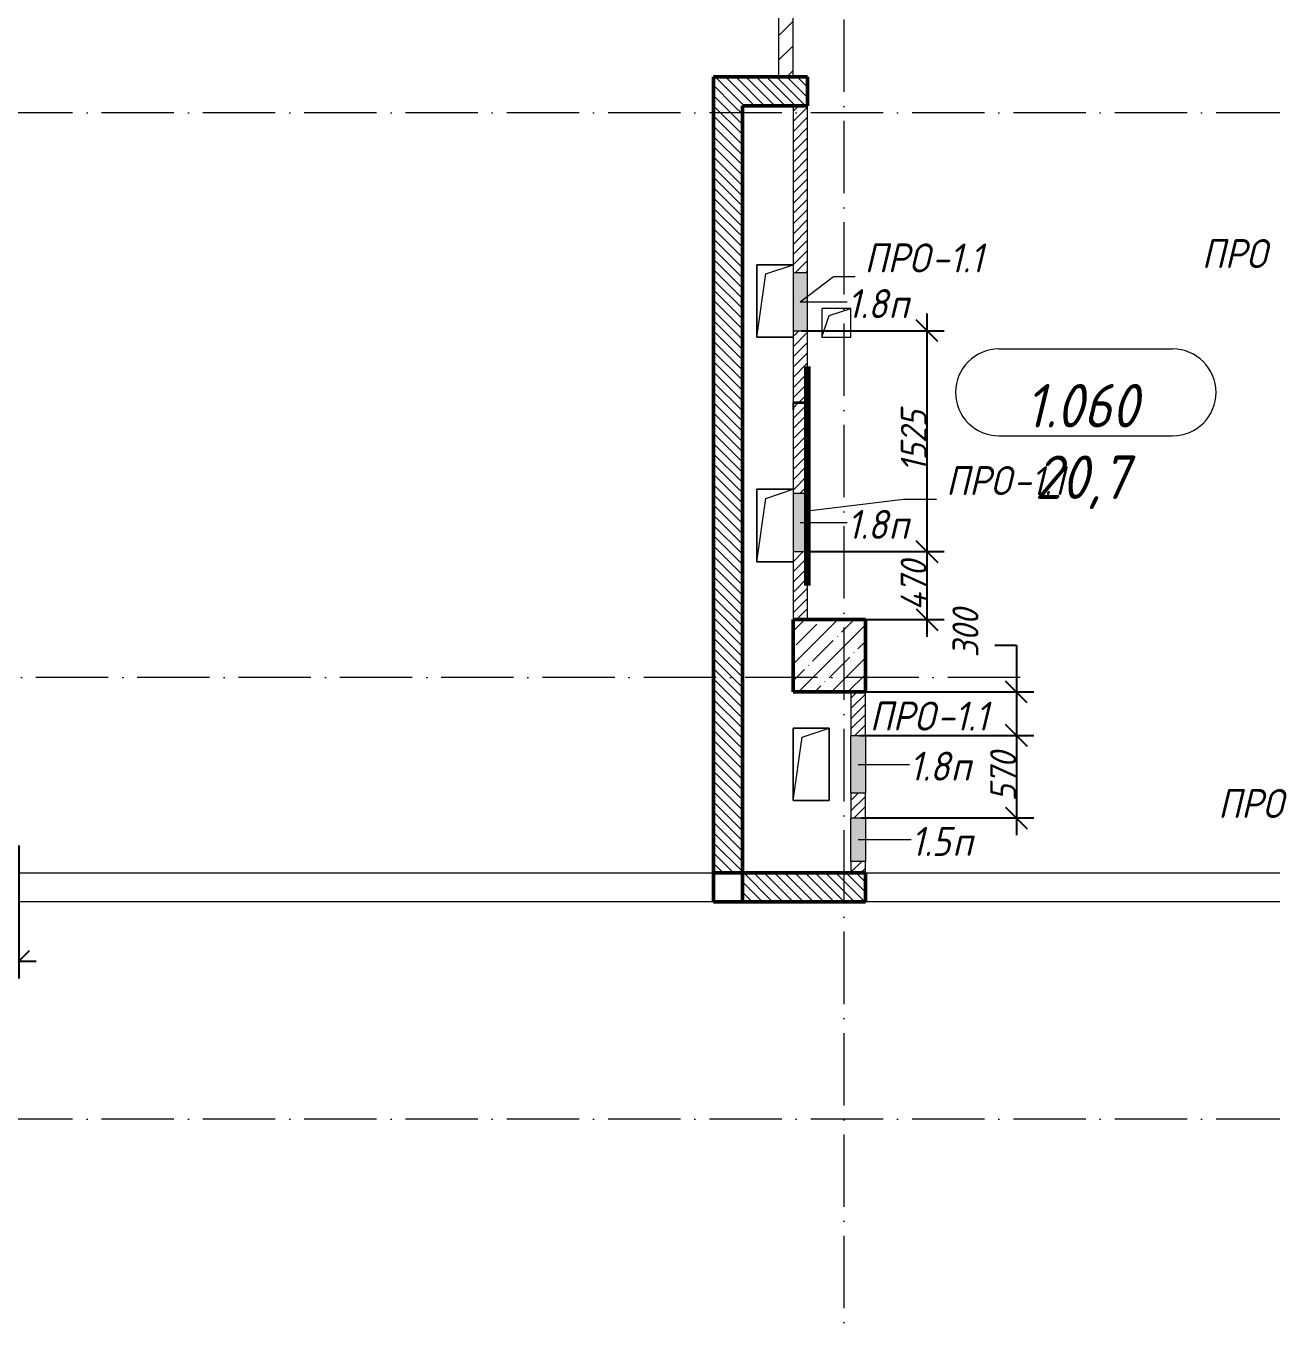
# Model space of a CAD drawing. Header units: millimetres. Extents: x -401725 to 250493, y 305116 to 802890.
# Drawn here: x -93065 to -84456, y 466947 to 475947 of the extents above; entities that cross this region are included whole.
import ezdxf

# ---------------------------------------------------------------- set-up
doc = ezdxf.new("R2010")
doc.units = ezdxf.units.MM
doc.linetypes.add('50_200_ШТРИХ_1Т_ш5_п1_п1_', pattern=[700, 500, -100, 0, -100])
for name, color, linetype, lineweight in [('20.5.3) СТ-7 Замена плитки Дм. монт штук', 92, 'Continuous', 211), ('A-____-____-DIMS', 7, 'Continuous', 9), ('A-FLOR-____-OTLN', 7, 'Continuous', 9), ('A-GENM-____-IDEN', 7, 'Continuous', 9), ('A-GENM-____-MCUT', 7, 'Continuous', 25), ('A-GENM-____-OTLN', 7, 'Continuous', 9), ('A-GENM-____-OTLN-1', 7, 'Continuous', 25), ('A-GLAZ-____-IDEN', 7, 'Continuous', 9), ('A-GLAZ-____-OTLN', 7, 'Continuous', 9), ('A-WALL-____-MCUT-2', 7, 'Continuous', 50), ('A-WALL-____-PATT-1', 7, 'Continuous', 9), ('A-WALL-FNSH-MCUT-1', 7, 'Continuous', 9), ('I-WALL-____-OTLN', 7, 'Continuous', 9), ('S-COLS-____-MCUT', 7, 'Continuous', 50), ('S-COLS-____-OTLN', 7, 'Continuous', 9), ('S-GRID-____-OTLN-1', 7, '50_200_ШТРИХ_1Т_ш5_п1_п1_', 9)]:
    doc.layers.add(name, color=color, linetype=linetype, lineweight=lineweight)
doc.layers.add('A-AREA-IDEN-1', color=7, linetype='Continuous', lineweight=9, true_color=0x000000)
doc.styles.add('ISOCPEUR_I', font='isocpeui.ttf', dxfattribs={"width": 0.9, "height": 2.5})
doc.styles.add('ISOCPEUR_I_10', font='isocpeui.ttf', dxfattribs={"width": 0.9, "height": 180})
doc.styles.add('ISOCPEUR_I_9', font='isocpeui.ttf', dxfattribs={"width": 0.9, "height": 250})
doc.dimstyles.new('ISO-1_8_0_9К_СРЕДНИЙ_Кладочные_3', dxfattribs={"dimscale": 304.8, "dimtxt": 179.276612, "dimasz": 0.492126, "dimexe": 0.393701, "dimexo": 0, "dimgap": 0, "dimtad": 1, "dimdec": 3, "dimrnd": 0.001, "dimdsep": 46, "dimtxsty": 'ISOCPEUR_I_10', "dimblk1": 'OBLIQUE', "dimblk2": 'OBLIQUE', "dimsah": 1, "dimcen": 0.09, "dimdle": 0.393701, "dimazin": 0, "dimtfac": 1, "dimtdec": 4, "dimtix": 1, "dimtmove": 0, "dimatfit": 3, "dimfxl": 1, "dimtvp": 1, "dimtolj": 1, "dimtzin": 0, "dimarcsym": 2})
doc.dimstyles.new('ISO-1_8_0_9К_СРЕДНИЙ_Кладочные_4', dxfattribs={"dimscale": 304.8, "dimtxt": 179.276612, "dimasz": 0.492126, "dimexe": 0.393701, "dimexo": 0, "dimgap": 0, "dimtad": 1, "dimdec": 3, "dimrnd": 0.001, "dimdsep": 46, "dimtxsty": 'ISOCPEUR_I_10', "dimblk1": 'OBLIQUE', "dimblk2": 'OBLIQUE', "dimsah": 1, "dimcen": 0.09, "dimdle": 0.393701, "dimazin": 0, "dimtfac": 1, "dimtdec": 4, "dimtix": 1, "dimtmove": 1, "dimatfit": 3, "dimfxl": 1, "dimtvp": 1, "dimtolj": 1, "dimtzin": 0, "dimarcsym": 2})
pattern_1 = [(135, (-176515.067, 459015.94), (-35.35534, -35.35534), [])]
pattern_2 = [(45, (-176515.067, 459015.94), (-35.35534, 35.35534), [])]

# ---------------------------------------------------------------- blocks, each defined once
blk = doc.blocks.new('BSC_Колонна _Прямоугольная - 500х500-V8-АР1_План отверстий 1 этажа в осях 1-64_А-ГГ')
at = {"layer": 'S-COLS-____-OTLN'}
h = blk.add_hatch(dxfattribs=at)
h.set_pattern_fill('FP_38', color=256, style=0, pattern_type=2)
h.set_pattern_definition([(45, (-89000, -12581.04), (-114.04925, 114.04925), []), (45, (-88885.95, -12581.04), (-114.04925, 114.04925), [201.613, -40.323, 3.353, -36.97])])
h.paths.add_polyline_path([(-250, -250), (250, -250), (250, 250), (-250, 250)], flags=0)
at = {"layer": 'S-COLS-____-MCUT'}
for p, q in [((250, 250), (-250, 250)), ((-250, 250), (-250, -250)), ((250, -250), (250, 250)), ((-250, -250), (250, -250))]:
    blk.add_line(p, q, dxfattribs=at)
blk = doc.blocks.new('154_Фахверк_СКБ_Швеллер - Тип_100_4010-27789772-АР1_План отверстий 1 этажа в осях 1-64_А-ГГ')
at = {"layer": 'A-GENM-____-MCUT'}
for p, q in [((175, 50), (125, 50)), ((125, 50), (125, -50)), ((128, 47), (175, 47)), ((128, -47), (128, 47)), ((175, 47), (175, 50)), ((125, -50), (175, -50)), ((175, -47), (128, -47)), ((175, -50), (175, -47))]:
    blk.add_line(p, q, dxfattribs=at)
blk = doc.blocks.new('AR_Отверстие Ниша - Лючок-32403152-АР1_План отверстий 1 этажа в осях 1-64_А-ГГ')
at = {"layer": 'A-GLAZ-____-OTLN'}
blk.add_hatch(color=256, dxfattribs=at).paths.add_polyline_path([(-200, -50), (200, -50), (200, 50), (-200, 50)], flags=0)
for p, q in [((200, 50), (-200, 50)), ((-200, 50), (-200, -50)), ((200, -50), (200, 50)), ((-200, -50), (200, -50))]:
    blk.add_line(p, q, dxfattribs=at)
blk = doc.blocks.new('AR_Отверстие Ниша - Лючок-32403646-АР1_План отверстий 1 этажа в осях 1-64_А-ГГ')
at = {"layer": 'A-GLAZ-____-OTLN'}
blk.add_hatch(color=256, dxfattribs=at).paths.add_polyline_path([(150, 50), (-150, 50), (-150, -50), (150, -50)], flags=0)
for p, q in [((-150, 50), (150, 50)), ((-150, -50), (-150, 50)), ((150, 50), (150, -50)), ((150, -50), (-150, -50))]:
    blk.add_line(p, q, dxfattribs=at)
blk = doc.blocks.new('AR_Отверстие Ниша - Лючок-32403670-АР1_План отверстий 1 этажа в осях 1-64_А-ГГ')
at = {"layer": 'A-GLAZ-____-OTLN'}
blk.add_hatch(color=256, dxfattribs=at).paths.add_polyline_path([(200, 50), (-200, 50), (-200, -50), (200, -50)], flags=0)
for p, q in [((-200, 50), (200, 50)), ((-200, -50), (-200, 50)), ((200, 50), (200, -50)), ((200, -50), (-200, -50))]:
    blk.add_line(p, q, dxfattribs=at)
blk = doc.blocks.new('AR_Отверстие прямоугольное _в плите_ - AR_Отверстие прямоугольное _в плите_-30459229-АР1_План отверстий 1 этажа в осях 1-64_А-ГГ')
at = {"layer": 'A-GENM-____-OTLN'}
for p, q in [((125, 250), (-125, 250)), ((-125, 250), (-125, -250)), ((-125, -250), (-62.5, 187.5)), ((-62.5, 187.5), (125, 250)), ((125, -250), (125, 250)), ((-125, -250), (125, -250))]:
    blk.add_line(p, q, dxfattribs=at)
blk = doc.blocks.new('AR_Отверстие прямоугольное _в плите_ - AR_Отверстие прямоугольное _в плите_-30459597-АР1_План отверстий 1 этажа в осях 1-64_А-ГГ')
at = {"layer": 'A-GENM-____-OTLN'}
for p, q in [((100, 100), (-100, 100)), ((-100, 100), (-100, -100)), ((-50, 50), (100, 100)), ((100, -100), (100, 100)), ((-100, -100), (-50, 50)), ((-100, -100), (100, -100))]:
    blk.add_line(p, q, dxfattribs=at)
blk = doc.blocks.new('AR_Отверстие прямоугольное _в плите_ - AR_Отверстие прямоугольное _в плите_-V159-АР1_План отверстий 1 этажа в осях 1-64_А-ГГ')
at = {"layer": 'A-GENM-____-OTLN'}
for p, q in [((125, 250), (-125, 250)), ((-125, 250), (-125, -250)), ((-125, -250), (-62.5, 187.5)), ((-62.5, 187.5), (125, 250)), ((-125, -250), (125, -250))]:
    blk.add_line(p, q, dxfattribs=at)
blk = doc.blocks.new('BSC_Колонна _Прямоугольная1 - 200х200 _металл_-35201515-АР1_План отверстий 1 этажа в осях 1-64_А-ГГ')
at = {"layer": 'S-COLS-____-MCUT'}
for p, q in [((100, 100), (-100, 100)), ((-100, 100), (-100, -100)), ((100, -100), (100, 100)), ((-100, -100), (100, -100))]:
    blk.add_line(p, q, dxfattribs=at)
blk = doc.blocks.new('_Oblique')
at = {"color": 0, "linetype": 'ByBlock', "lineweight": -2}
blk.add_line((-0.5, -0.5), (0.5, 0.5), dxfattribs=at)
blk = doc.blocks.new('*D13406')
at = {"layer": 'A-____-____-DIMS', "color": 0, "lineweight": -2, "transparency": 16777216}
for p, q in [((-86840.4, 473962), (-86840.4, 472197)), ((-87706, 473842), (-86720.4, 473842)), ((-87681.2, 472317), (-86720.4, 472317))]:
    blk.add_line(p, q, dxfattribs=at)
at = {"layer": 'Defpoints', "color": 0, "transparency": 16777216}
for p in [(-87706, 473842), (-87681.2, 472317), (-86840.4, 472317)]:
    blk.add_point(p, dxfattribs=at)
at = {"layer": 'A-____-____-DIMS', "color": 0, "lineweight": -2, "transparency": 16777216, "xscale": 150, "yscale": 150, "zscale": 150}
for p, rotation in [((-86840.4, 473842), 90), ((-86840.4, 472317), 270)]:
    blk.add_blockref('_Oblique', p, dxfattribs=dict(at, rotation=rotation))
at = {"layer": 'A-____-____-DIMS', "color": 0, "transparency": 16777216, "insert": (-86930.4, 473079.5), "char_height": 180, "width": 504.733, "attachment_point": 5, "rotation": 90, "style": 'ISOCPEUR_I_10'}
blk.add_mtext('\\A1;1525', dxfattribs=at)
blk = doc.blocks.new('*D13407')
at = {"layer": 'A-____-____-DIMS', "color": 0, "lineweight": -2, "transparency": 16777216}
for p, q in [((-86840.4, 472437), (-86840.4, 471727)), ((-87681.2, 472317), (-86720.4, 472317)), ((-87265.1, 471847), (-86720.4, 471847))]:
    blk.add_line(p, q, dxfattribs=at)
at = {"layer": 'Defpoints', "color": 0, "transparency": 16777216}
for p in [(-87681.2, 472317), (-87265.1, 471847), (-86840.4, 471847)]:
    blk.add_point(p, dxfattribs=at)
at = {"layer": 'A-____-____-DIMS', "color": 0, "lineweight": -2, "transparency": 16777216, "xscale": 150, "yscale": 150, "zscale": 150}
for p, rotation in [((-86840.4, 472317), 90), ((-86840.4, 471847), 270)]:
    blk.add_blockref('_Oblique', p, dxfattribs=dict(at, rotation=rotation))
at = {"layer": 'A-____-____-DIMS', "color": 0, "transparency": 16777216, "insert": (-86931.6, 472082), "char_height": 180, "width": 426.127, "attachment_point": 5, "rotation": 90, "style": 'ISOCPEUR_I_10'}
blk.add_mtext('\\A1;470', dxfattribs=at)
blk = doc.blocks.new('*D13408')
at = {"layer": 'A-____-____-DIMS', "color": 0, "lineweight": -2, "transparency": 16777216}
for p, q in [((-86371.7, 471669.9), (-86221.7, 471669.9)), ((-86221.7, 471669.9), (-86221.7, 471347)), ((-86221.7, 471467), (-86221.7, 470927)), ((-87265.1, 471347), (-86101.7, 471347)), ((-87306, 471047), (-86101.7, 471047))]:
    blk.add_line(p, q, dxfattribs=at)
at = {"layer": 'Defpoints', "color": 0, "transparency": 16777216}
for p in [(-87265.1, 471347), (-87306, 471047), (-86221.7, 471047)]:
    blk.add_point(p, dxfattribs=at)
at = {"layer": 'A-____-____-DIMS', "color": 0, "lineweight": -2, "transparency": 16777216, "xscale": 150, "yscale": 150, "zscale": 150}
for p, rotation in [((-86221.7, 471347), 90), ((-86221.7, 471047), 270)]:
    blk.add_blockref('_Oblique', p, dxfattribs=dict(at, rotation=rotation))
at = {"layer": 'A-____-____-DIMS', "color": 0, "transparency": 16777216, "insert": (-86663.7, 471585.1), "char_height": 180, "width": 409.578, "attachment_point": 1, "rotation": 90, "line_spacing_factor": 1.149209, "style": 'ISOCPEUR_I_10'}
blk.add_mtext('\\A1;300', dxfattribs=at)
blk = doc.blocks.new('*D13409')
at = {"layer": 'A-____-____-DIMS', "color": 0, "lineweight": -2, "transparency": 16777216}
for p, q in [((-86221.7, 471167), (-86221.7, 470357)), ((-87306, 471047), (-86101.7, 471047)), ((-87291.6, 470477), (-86101.7, 470477))]:
    blk.add_line(p, q, dxfattribs=at)
at = {"layer": 'Defpoints', "color": 0, "transparency": 16777216}
for p in [(-87306, 471047), (-87291.6, 470477), (-86221.7, 470477)]:
    blk.add_point(p, dxfattribs=at)
at = {"layer": 'A-____-____-DIMS', "color": 0, "lineweight": -2, "transparency": 16777216, "xscale": 150, "yscale": 150, "zscale": 150}
for p, rotation in [((-86221.7, 471047), 90), ((-86221.7, 470477), 270)]:
    blk.add_blockref('_Oblique', p, dxfattribs=dict(at, rotation=rotation))
at = {"layer": 'A-____-____-DIMS', "color": 0, "transparency": 16777216, "insert": (-86312.8, 470762), "char_height": 180, "width": 409.578, "attachment_point": 5, "rotation": 90, "style": 'ISOCPEUR_I_10'}
blk.add_mtext('\\A1;570', dxfattribs=at)
blk = doc.blocks.new('*D13431')
at = {"layer": 'A-____-____-DIMS', "color": 0, "lineweight": -2, "transparency": 16777216}
for p, q in [((-93115.1, 470285.7), (-93115.1, 469366.7)), ((-94860.1, 469897), (-94860.1, 469366.7)), ((-94980.1, 469486.7), (-92995.1, 469486.7))]:
    blk.add_line(p, q, dxfattribs=at)
at = {"layer": 'Defpoints', "color": 0, "transparency": 16777216}
for p in [(-93115.1, 470285.7), (-94860.1, 469897), (-93115.1, 469486.7)]:
    blk.add_point(p, dxfattribs=at)
at = {"layer": 'A-____-____-DIMS', "color": 0, "lineweight": -2, "transparency": 16777216, "xscale": 150, "yscale": 150, "zscale": 150, "rotation": 180}
blk.add_blockref('_Oblique', (-94860.1, 469486.7), dxfattribs=at)
at = {"layer": 'A-____-____-DIMS', "color": 0, "lineweight": -2, "transparency": 16777216, "xscale": 150, "yscale": 150, "zscale": 150}
blk.add_blockref('_Oblique', (-93115.1, 469486.7), dxfattribs=at)
at = {"layer": 'A-____-____-DIMS', "color": 0, "transparency": 16777216, "insert": (-93987.6, 469577.8), "char_height": 180, "width": 521.281, "attachment_point": 5, "style": 'ISOCPEUR_I_10'}
blk.add_mtext('\\A1;1745', dxfattribs=at)
blk = doc.blocks.new('AAR_СКБ_Марка_помещения_1_5 ммп - Номер _ Площадь-27962135-АИ_План этажа_Стены_1')
at = {"layer": 'A-AREA-IDEN-1'}
for p, q in [((-2.987, 3), (3.013, 3)), ((-2.987, 0), (3.013, 0))]:
    blk.add_line(p, q, dxfattribs=at)
for centre, start, end in [((-2.987, 1.5), 90, 270), ((3.013, 1.5), 270, 90)]:
    blk.add_arc(centre, 1.5, start, end, dxfattribs=at)

msp = doc.modelspace()

# ---------------------------------------------------------------- hatches: boundary and pattern name
at = {"layer": 'A-WALL-____-PATT-1'}
h = msp.add_hatch(dxfattribs=at)
h.set_pattern_fill('FP_4', color=256, style=0, pattern_type=2)
h.set_pattern_definition([(45, (-176515.07, 459015.94), (-84.85281, 84.85281), [])])
h.paths.add_polyline_path([(-87765.0675, 475596.983), (-87765.0675, 477396.983), (-87865.0675, 477396.983), (-87865.0675, 475596.983)], flags=0)
h = msp.add_hatch(dxfattribs=at)
h.set_pattern_fill('FP_6', color=256, style=0, pattern_type=2)
h.set_pattern_definition(pattern_1)
h.paths.add_polyline_path([(-87665.0675, 475396.983), (-87665.0675, 475596.983), (-88315.0675, 475596.983), (-88315.0675, 475396.983), (-88115.0675, 475396.983)], flags=0)
h = msp.add_hatch(dxfattribs=at)
h.set_pattern_fill('FP_6', color=256, style=0, pattern_type=2)
h.set_pattern_definition(pattern_1)
h.paths.add_polyline_path([(-88115.0675, 470096.983), (-88115.0675, 475396.983), (-88315.0675, 475396.983), (-88315.0675, 470096.983), (-88156.8032, 470096.983)], flags=0)
h = msp.add_hatch(dxfattribs=at)
h.set_pattern_fill('FP_5', color=256, style=0, pattern_type=2)
h.set_pattern_definition(pattern_2)
h.paths.add_polyline_path([(-87665.0675, 471846.983), (-87665.0675, 472316.983), (-87765.0675, 472316.983), (-87765.0675, 471846.983)], flags=0)
h.paths.add_polyline_path([(-87665.0675, 472716.983), (-87665.0675, 473296.983), (-87668.0675, 473296.983), (-87668.0675, 473343.983), (-87762.0675, 473343.983), (-87762.0675, 473296.983), (-87765.0675, 473296.983), (-87765.0675, 472716.983), (-87668.0675, 472716.983)], flags=0)
h.paths.add_polyline_path([(-87668.0675, 473346.983), (-87665.0675, 473346.983), (-87665.0675, 473841.983), (-87765.0675, 473841.983), (-87765.0675, 473346.983), (-87762.0675, 473346.983)], flags=0)
h.paths.add_polyline_path([(-87765.0675, 474241.983), (-87665.0675, 474241.983), (-87665.0675, 475396.983), (-87765.0675, 475396.983)], flags=0)
h = msp.add_hatch(dxfattribs=at)
h.set_pattern_fill('FP_5', color=256, style=0, pattern_type=2)
h.set_pattern_definition(pattern_2)
h.paths.add_polyline_path([(-87365.0675, 470096.983), (-87265.0675, 470096.983), (-87265.0675, 470176.983), (-87365.0675, 470176.983)], flags=0)
h.paths.add_polyline_path([(-87265.0675, 470476.983), (-87265.0675, 470646.983), (-87365.0675, 470646.983), (-87365.0675, 470476.983)], flags=0)
h.paths.add_polyline_path([(-87365.0675, 471046.983), (-87265.0675, 471046.983), (-87265.0675, 471346.983), (-87365.0675, 471346.983)], flags=0)
h = msp.add_hatch(dxfattribs=at)
h.set_pattern_fill('FP_6', color=256, style=0, pattern_type=2)
h.set_pattern_definition(pattern_1)
h.paths.add_polyline_path([(-88115.0675, 469896.983), (-87265.0675, 469896.983), (-87265.0675, 470096.983), (-88115.0675, 470096.983)], flags=0)

# ---------------------------------------------------------------- linework, layer by layer
at = {"layer": '20.5.3) СТ-7 Замена плитки Дм. монт штук'}
msp.add_lwpolyline([(-87665.0675, 472081.983), (-87665.0675, 473594.483)], dxfattribs=at)
at = {"layer": 'A-FLOR-____-OTLN'}
for p, q in [((-88015.0675, 474296.983), (-87765.0675, 474296.983)), ((-88015.0675, 473796.983), (-88015.0675, 474296.983)), ((-87765.0675, 473796.983), (-88015.0675, 473796.983)), ((-88015.0675, 472746.983), (-87765.0675, 472746.983)), ((-88015.0675, 472246.983), (-88015.0675, 472746.983)), ((-87765.0675, 472246.983), (-88015.0675, 472246.983)), ((-87765.0675, 471096.983), (-87515.0675, 471096.983)), ((-87765.0675, 470596.983), (-87765.0675, 471096.983)), ((-87515.0675, 471096.983), (-87515.0675, 470596.983)), ((-87515.0675, 470596.983), (-87765.0675, 470596.983))]:
    msp.add_line(p, q, dxfattribs=at)
at = {"layer": 'A-GENM-____-IDEN'}
for p, q in [((-87715.0675, 474041.983), (-87484.5609, 474217.983)), ((-87484.5609, 474217.983), (-87336.5971, 474217.983)), ((-87665.0675, 472599.1018), (-87001.6467, 472679.7918)), ((-87001.6467, 472679.7918), (-86772.7778, 472679.7918))]:
    msp.add_line(p, q, dxfattribs=at)
at = {"layer": 'A-GLAZ-____-IDEN'}
for p, q in [((-87715.0675, 474041.983), (-87390.4887, 474041.983)), ((-87715.0675, 472516.983), (-87390.4887, 472516.983)), ((-87315.0675, 470846.983), (-86961.5309, 470846.983)), ((-87315.0675, 470326.983), (-86949.8309, 470326.983))]:
    msp.add_line(p, q, dxfattribs=at)
at = {"layer": 'A-WALL-____-MCUT-2'}
for p, q in [((-88315.0675, 475596.983), (-88315.0675, 470096.983)), ((-87665.0675, 475596.983), (-88315.0675, 475596.983)), ((-87665.0675, 475396.983), (-87665.0675, 475596.983)), ((-88115.0675, 470096.983), (-88115.0675, 475396.983)), ((-88115.0675, 475396.983), (-87665.0675, 475396.983)), ((-87265.0675, 470096.983), (-88115.0675, 470096.983)), ((-87265.0675, 469896.983), (-87265.0675, 470096.983)), ((-88115.0675, 469896.983), (-87265.0675, 469896.983))]:
    msp.add_line(p, q, dxfattribs=at)
at = {"layer": 'A-WALL-FNSH-MCUT-1'}
for p, q in [((-87865.0675, 477396.983), (-87865.0675, 475596.983)), ((-87765.0675, 475596.983), (-87765.0675, 477396.983)), ((-87765.0675, 475396.983), (-87765.0675, 474241.983)), ((-87665.0675, 474241.983), (-87665.0675, 475396.983)), ((-87765.0675, 473841.983), (-87765.0675, 473346.983)), ((-87665.0675, 473346.983), (-87665.0675, 473841.983)), ((-87765.0675, 473296.983), (-87765.0675, 472716.983)), ((-87665.0675, 472716.983), (-87665.0675, 473296.983)), ((-87765.0675, 472316.983), (-87765.0675, 471846.983)), ((-87665.0675, 471846.983), (-87665.0675, 472316.983)), ((-87365.0675, 471346.983), (-87365.0675, 471046.983)), ((-87265.0675, 471046.983), (-87265.0675, 471346.983)), ((-87365.0675, 470646.983), (-87365.0675, 470476.983)), ((-87265.0675, 470476.983), (-87265.0675, 470646.983)), ((-87365.0675, 470176.983), (-87365.0675, 470096.983)), ((-87265.0675, 470096.983), (-87265.0675, 470176.983))]:
    msp.add_line(p, q, dxfattribs=at)
at = {"layer": 'I-WALL-____-OTLN'}
for p, q in [((-93115.0675, 470096.983), (-88315.0675, 470096.983)), ((-87265.0675, 470096.983), (-83665.0675, 470096.983)), ((-88315.0675, 469896.983), (-93115.0675, 469896.983)), ((-83665.0675, 469896.983), (-87265.0675, 469896.983))]:
    msp.add_line(p, q, dxfattribs=at)
at = {"layer": 'S-GRID-____-OTLN-1'}
for p, q in [((-87415.0675, 508896.9006), (-87415.0675, 454533.3346)), ((-72440.6609, 475346.983), (-109188.297, 475346.983)), ((-86196.2802, 471446.983), (-109188.297, 471446.983)), ((-72440.6609, 468396.983), (-180971.4299, 468396.983))]:
    msp.add_line(p, q, dxfattribs=at)

# ---------------------------------------------------------------- block references
at = {"layer": 'A-AREA-IDEN-1', "xscale": 199.9999999999999, "yscale": 199.9999999999999, "zscale": 199.9999999999999}
msp.add_blockref('AAR_СКБ_Марка_помещения_1_5 ммп - Номер _ Площадь-27962135-АИ_План этажа_Стены_1', (-85744.7352, 473116.263), dxfattribs=at)
at = {"layer": 'A-GENM-____-OTLN'}
for name, p in [('AR_Отверстие прямоугольное _в плите_ - AR_Отверстие прямоугольное _в плите_-V159-АР1_План отверстий 1 этажа в осях 1-64_А-ГГ', (-87890.0675, 474046.983)), ('AR_Отверстие прямоугольное _в плите_ - AR_Отверстие прямоугольное _в плите_-30459597-АР1_План отверстий 1 этажа в осях 1-64_А-ГГ', (-87465.0675, 473896.983)), ('AR_Отверстие прямоугольное _в плите_ - AR_Отверстие прямоугольное _в плите_-V159-АР1_План отверстий 1 этажа в осях 1-64_А-ГГ', (-87890.0675, 472496.983)), ('AR_Отверстие прямоугольное _в плите_ - AR_Отверстие прямоугольное _в плите_-30459229-АР1_План отверстий 1 этажа в осях 1-64_А-ГГ', (-87640.0675, 470846.983))]:
    msp.add_blockref(name, p, dxfattribs=at)
at = {"layer": 'A-GENM-____-OTLN-1', "rotation": 270}
msp.add_blockref('154_Фахверк_СКБ_Швеллер - Тип_100_4010-27789772-АР1_План отверстий 1 этажа в осях 1-64_А-ГГ', (-87715.0675, 473471.983), dxfattribs=at)
at = {"layer": 'A-GLAZ-____-OTLN'}
for name, p, rotation in [('AR_Отверстие Ниша - Лючок-32403152-АР1_План отверстий 1 этажа в осях 1-64_А-ГГ', (-87715.0675, 474041.983), 90), ('AR_Отверстие Ниша - Лючок-32403152-АР1_План отверстий 1 этажа в осях 1-64_А-ГГ', (-87715.0675, 472516.983), 90), ('AR_Отверстие Ниша - Лючок-32403670-АР1_План отверстий 1 этажа в осях 1-64_А-ГГ', (-87315.0675, 470846.983), 270), ('AR_Отверстие Ниша - Лючок-32403646-АР1_План отверстий 1 этажа в осях 1-64_А-ГГ', (-87315.0675, 470326.983), 270)]:
    msp.add_blockref(name, p, dxfattribs=dict(at, rotation=rotation))
at = {"layer": 'S-COLS-____-OTLN'}
msp.add_blockref('BSC_Колонна _Прямоугольная - 500х500-V8-АР1_План отверстий 1 этажа в осях 1-64_А-ГГ', (-87515.0675, 471596.983), dxfattribs=at)
at = {"layer": 'S-COLS-____-OTLN', "rotation": 180}
msp.add_blockref('BSC_Колонна _Прямоугольная1 - 200х200 _металл_-35201515-АР1_План отверстий 1 этажа в осях 1-64_А-ГГ', (-88215.0675, 469996.983), dxfattribs=at)

# ---------------------------------------------------------------- texts
at = {"layer": 'A-AREA-IDEN-1', "char_height": 300, "attachment_point": 8, "line_spacing_factor": 1.139951, "style": 'ISOCPEUR_I'}
for s, insert, width in [('\\pxqc,t8.46667,16.93333,25.4,33.86667,42.33333,50.8,59.26667,67.73333,76.2,84.66667,93.13333,101.6,110.06667,118.53333,127,135.46667,143.93333,152.4,160.86667,169.33333,177.8,186.26667,194.73333,203.2,211.66667,220.13333,228.6,237.06667,245.53333,254,262.46667,270.93333;{1.060}', (-85770.1643, 473174.5928), 900), ('\\pxqc,t8.46667,16.93333,25.4,33.86667,42.33333,50.8,59.26667,67.73333,76.2,84.66667,93.13333,101.6,110.06667,118.53333,127,135.46667,143.93333,152.4,160.86667,169.33333,177.8,186.26667,194.73333,203.2,211.66667,220.13333,228.6,237.06667,245.53333,254,262.46667,270.93333;{20,7}', (-85769.1643, 472610.6449), 754)]:
    msp.add_mtext(s, dxfattribs=dict(at, insert=insert, width=width))
at = {"layer": 'A-GENM-____-IDEN', "char_height": 200, "attachment_point": 1, "style": 'ISOCPEUR_I_9'}
for s, insert, width in [('ПРО', (-87271.4537, 474445.0991), 562.784625), ('-1.1', (-86807.11, 474445.0991), 461.772), ('ПРО', (-84940.9176, 474475.0991), 562.784625), ('ПРО', (-86707.6344, 472906.9079), 562.784625), ('-1.1', (-86243.2907, 472906.9079), 461.772), ('ПРО', (-87235.2087, 471280.1685), 562.784625), ('-1.1', (-86770.865, 471280.1685), 461.772), ('ПРО', (-84827.6869, 470676.4514), 562.784625)]:
    msp.add_mtext(s, dxfattribs=dict(at, insert=insert, width=width))
at = {"layer": 'A-GLAZ-____-IDEN', "char_height": 200, "attachment_point": 1, "style": 'ISOCPEUR_I_9'}
for s, insert, width in [('1.8', (-87390.4887, 474129.5975), 346.329), ('\\fISOCPEUR|b0|i1|c204|p34|;\\W.9;п', (-87104.7387, 474129.5975), 158.734125), ('1.8', (-87390.4887, 472604.5975), 346.329), ('\\fISOCPEUR|b0|i1|c204|p34|;\\W.9;п', (-87104.7387, 472604.5975), 158.734125), ('1.8', (-86961.5309, 470934.5975), 346.329), ('\\fISOCPEUR|b0|i1|c204|p34|;\\W.9;п', (-86675.7809, 470934.5975), 158.734125), ('1.5', (-86949.8309, 470414.5975), 346.329), ('\\fISOCPEUR|b0|i1|c204|p34|;\\W.9;п', (-86664.0809, 470414.5975), 158.734125)]:
    msp.add_mtext(s, dxfattribs=dict(at, insert=insert, width=width))

# ---------------------------------------------------------------- dimensions: what is measured, and where the dimension line sits
at = {"layer": 'A-____-____-DIMS'}
for base, p1, p2, override, picture, middle in [((-86840.418, 472316.983), (-87706.0014, 473841.983), (-87681.2037, 472316.983), {"dimpost": '<>', "dimfxl": 1525.201602}, '*D13406', (-86930.418, 473079.483)), ((-86840.418, 471846.983), (-87681.2037, 472316.983), (-87265.0675, 471846.983), {"dimpost": '<>', "dimfxl": 627.749435}, '*D13407', (-86931.5771, 472081.983)), ((-86221.6661, 470476.983), (-87306.0014, 471046.983), (-87291.5555, 470476.983), {"dimpost": '<>', "dimfxl": 570.183026}, '*D13409', (-86312.8252, 470761.983))]:
    dim = msp.add_linear_dim(base=base, p1=p1, p2=p2, angle=90, dimstyle='ISO-1_8_0_9К_СРЕДНИЙ_Кладочные_3', override=override, dxfattribs=at)
    dim.commit()
    dim.dimension.update_dxf_attribs({"geometry": picture, "text_midpoint": middle})
dim = msp.add_linear_dim(base=(-86221.6661, 471046.983), p1=(-87265.0675, 471346.983), p2=(-87306.0014, 471046.983), angle=90, dimstyle='ISO-1_8_0_9К_СРЕДНИЙ_Кладочные_4', override={"dimpost": '<>', "dimfxl": 302.779764}, dxfattribs=at)
dim.commit()
dim.dimension.update_dxf_attribs({"geometry": '*D13408', "text_midpoint": (-86336.8281, 471669.9093), "dimtype": 160, "text_rotation": 90})
dim = msp.add_linear_dim(base=(-93115.0675, 469486.6697), p1=(-94860.0675, 469896.983), p2=(-93115.0675, 470285.7348), dimstyle='ISO-1_8_0_9К_СРЕДНИЙ_Кладочные_3', override={"dimpost": '<>', "dimfxl": 1787.778793}, dxfattribs=at)
dim.commit()
dim.dimension.update_dxf_attribs({"geometry": '*D13431', "text_midpoint": (-93987.5675, 469577.8288)})

doc.saveas('drawing.dxf')
